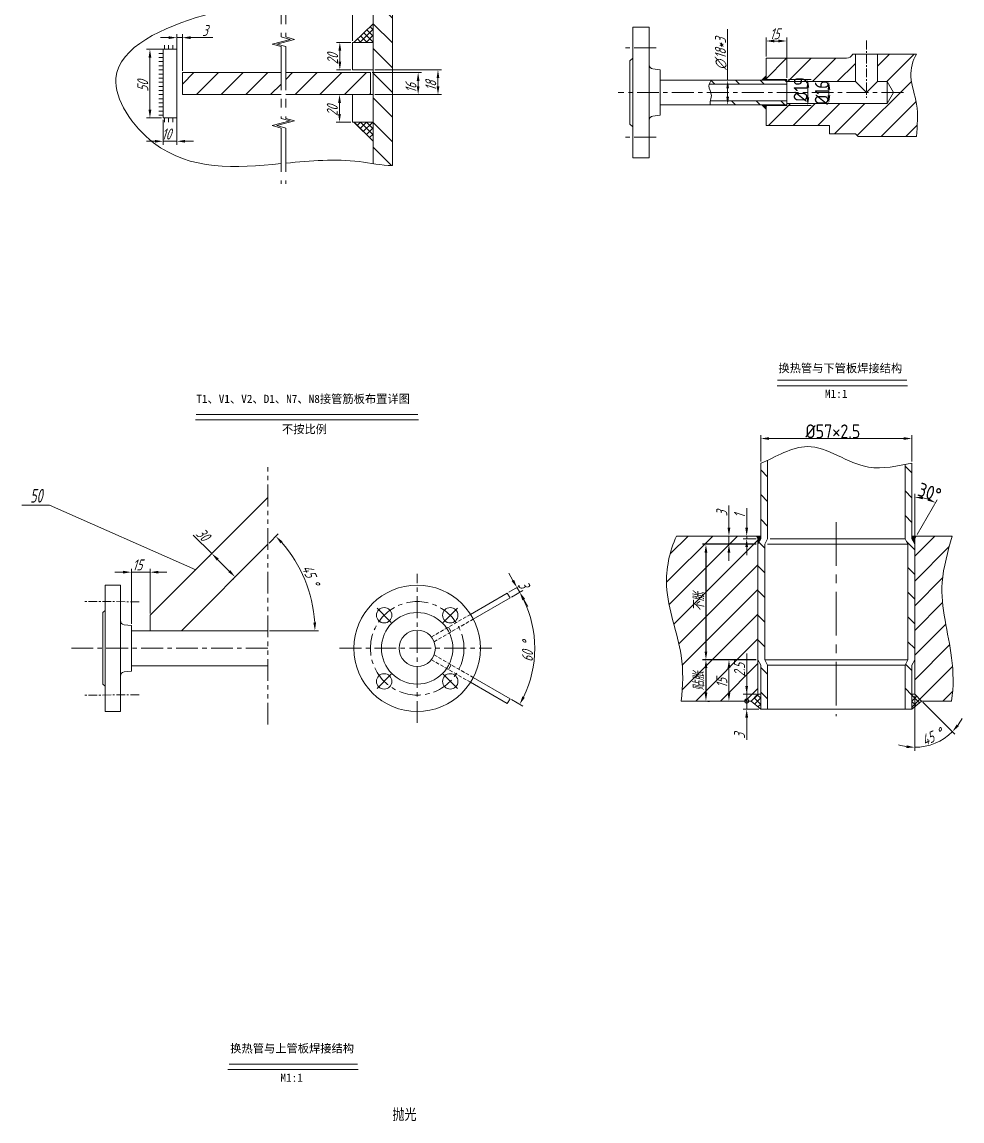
# Model space of a CAD drawing. Header units: inches. Extents: x 16 to 1170, y 5 to 1869.
# Drawn here: x 572.5 to 914.3, y 1055.9 to 1455.6 of the extents above; entities that cross this region are included whole.
import ezdxf
from ezdxf.enums import TextEntityAlignment as Align

# ---------------------------------------------------------------- set-up
doc = ezdxf.new("R2010")
doc.units = ezdxf.units.IN
doc.header["$MEASUREMENT"] = 0
for name, pattern in [('CENTER', [50.8, 31.75, -6.35, 6.35, -6.35]), ('HIDDEN', [9.525, 6.35, -3.175]), ('PHANTOM2', [31.75, 15.875, -3.175, 3.175, -3.175, 3.175, -3.175])]:
    doc.linetypes.add(name, pattern=pattern)
doc.layers.get('0').update_dxf_attribs({"lineweight": 0})
doc.layers.get('Defpoints').update_dxf_attribs({"lineweight": 0})
for name, color, linetype, lineweight in [('中心线', 111, 'CENTER', 0), ('剖面线', 250, 'Continuous', 0), ('双点划线', 5, 'PHANTOM2', 0), ('标注线', 20, 'Continuous', 0), ('粗实线', 7, 'Continuous', 0), ('细实线2', 130, 'Continuous', 0), ('虚线', 3, 'HIDDEN', 0)]:
    doc.layers.add(name, color=color, linetype=linetype, lineweight=lineweight)
doc.styles.add('FST8', font='gbeitc.shx', dxfattribs={"width": 0.8, "bigfont": 'hztxt3.shx'})
doc.styles.add('HZ', font='gbeitc.shx', dxfattribs={"width": 0.75, "bigfont": 'hztxt3.shx'})
doc.styles.add('STYLE1', font='isocp3.shx', dxfattribs={"width": 0.8, "oblique": 18, "bigfont": 'hztxt3.shx'})
doc.dimstyles.new('1-10', dxfattribs={"dimtxt": 4, "dimasz": 3, "dimexe": 1.25, "dimexo": 0.625, "dimtad": 1, "dimdec": 4, "dimlfac": 10, "dimdsep": 46, "dimtxsty": 'STYLE1', "dimcen": 0.5, "dimclrt": 4, "dimadec": 0, "dimazin": 0, "dimtp": 0.2, "dimtfac": 1, "dimtdec": 4, "dimtmove": 0, "dimatfit": 3, "dimfxl": 1.25, "dimtolj": 1, "dimarcsym": 0})

# ---------------------------------------------------------------- blocks, each defined once
blk = doc.blocks.new('*D63')
at = {"layer": 'Defpoints', "color": 0, "transparency": 16777216}
for p in [(840.13, 1265.62), (821.22, 1223.62), (840.13, 1223.62)]:
    blk.add_point(p, dxfattribs=at)
at = {"layer": '标注线', "color": 0, "lineweight": -2, "transparency": 16777216}
for p, q in [((839.5, 1265.62), (819.97, 1265.62)), ((821.22, 1262.62), (821.22, 1226.62)), ((839.5, 1223.62), (819.97, 1223.62))]:
    blk.add_line(p, q, dxfattribs=at)
at = {"layer": '标注线', "color": 0, "transparency": 16777216}
for points in [[(820.72, 1262.62), (821.72, 1262.62), (821.22, 1265.62)], [(820.72, 1226.62), (821.72, 1226.62), (821.22, 1223.62)]]:
    blk.add_solid(points, dxfattribs=at)
at = {"layer": '标注线', "color": 4, "transparency": 16777216, "insert": (818.6, 1244.83), "char_height": 4, "attachment_point": 5, "rotation": 90, "style": 'FST8'}
blk.add_mtext('\\A1;不胀', dxfattribs=at)
blk = doc.blocks.new('_DotSmall')
at = {"color": 0, "linetype": 'ByBlock', "const_width": 0.5}
blk.add_lwpolyline([(-0.0625, 0, 1), (0.0625, 0, 1)], format="xyb", close=True, dxfattribs=at)
blk = doc.blocks.new('*D64')
at = {"layer": 'Defpoints', "color": 0, "transparency": 16777216}
for p in [(821.22, 1223.62), (821.22, 1208.62), (821.22, 1208.62)]:
    blk.add_point(p, dxfattribs=at)
at = {"layer": '标注线', "color": 0, "lineweight": -2, "transparency": 16777216}
for p, q in [((820.6, 1223.62), (819.97, 1223.62)), ((821.22, 1220.62), (821.22, 1211.62)), ((821.85, 1208.62), (822.47, 1208.62))]:
    blk.add_line(p, q, dxfattribs=at)
at = {"layer": '标注线', "color": 0, "transparency": 16777216}
for points in [[(820.72, 1220.62), (821.72, 1220.62), (821.22, 1223.62)], [(820.72, 1211.62), (821.72, 1211.62), (821.22, 1208.62)]]:
    blk.add_solid(points, dxfattribs=at)
at = {"layer": '标注线', "color": 4, "transparency": 16777216, "insert": (818.6, 1215.88), "char_height": 4, "attachment_point": 5, "rotation": 90, "style": 'FST8'}
blk.add_mtext('\\A1;贴胀', dxfattribs=at)

msp = doc.modelspace()

# ---------------------------------------------------------------- hatches: boundary and pattern name
at = {"layer": '剖面线'}
h = msp.add_hatch(dxfattribs=at)
h.set_pattern_fill('ANSI31', scale=2, angle=90, style=0)
h.set_pattern_definition([(135, (-957.938, -1628.504), (-4.490128, -4.490128), [])])
edge = h.paths.add_edge_path()
edge.add_spline(control_points=[(707.189524, 1469.682519), (704.837436, 1469.021965), (702.507009, 1468.454192), (700.189524, 1467.958213)], knot_values=[0, 0, 0, 0, 7.3292455734, 7.3292455734, 7.3292455734, 7.3292455734], degree=3, periodic=0)
edge.add_line((700.189524, 1467.958213), (700.189524, 1404.068372))
edge.add_spline(control_points=[(700.189524, 1404.068372), (702.516357, 1403.707378), (704.837757, 1403.385587), (707.189524, 1403.350883)], knot_values=[216.2086802367, 216.2086802367, 216.2086802367, 216.2086802367, 223.2647474367, 223.2647474367, 223.2647474367, 223.2647474367], degree=3, periodic=0)
edge.add_line((707.189524, 1403.350883), (707.189524, 1469.682519))
h = msp.add_hatch(dxfattribs=at)
h.set_pattern_fill('ANSI37', scale=0.5, style=0)
h.set_pattern_definition([(45, (-957.9379, -1628.5037), (-1.122532, 1.122532), []), (135, (-957.9379, -1628.5037), (-1.122532, -1.122532), [])])
h.paths.add_polyline_path([(700.189524, 1448.169491), (700.189524, 1454.920946), (693.214414, 1448.169491)])
h.paths.add_polyline_path([(700.189524, 1412.272171), (700.189524, 1419.169491), (693.152919, 1419.169491)])
h = msp.add_hatch(dxfattribs=at)
h.set_pattern_fill('ANSI31', scale=2, style=0)
h.set_pattern_definition([(45, (-770.233, -1489.4705), (-4.490128, 4.490128), [])])
h.paths.add_polyline_path([(875.587405, 1433.92012), (875.587405, 1443.92012), (874.587405, 1443.92012, -0.3000089006), (872.279702, 1442.42012), (843.087405, 1442.42012), (843.087405, 1434.92012), (843.337405, 1434.67012), (850.587405, 1434.67012), (850.587405, 1433.92012)], flags=16)
edge = h.paths.add_edge_path()
edge.add_line((866.087405, 1417.92012), (866.087405, 1414.92012))
edge.add_line((866.087405, 1414.92012), (875.587405, 1414.92012))
edge.add_line((875.587405, 1414.92012), (876.587405, 1413.92012))
edge.add_line((876.587405, 1413.92012), (897.826178, 1413.92012))
edge.add_spline(control_points=[(897.826178, 1413.92012), (897.99063, 1417.862966), (898.877314, 1425.358039), (894.748495, 1434.990731), (896.317301, 1441.551966), (897.8288, 1443.92012)], knot_values=[0, 0, 0, 0, 11.8388220221, 22.0521007183, 30.4803270351, 30.4803270351, 30.4803270351, 30.4803270351], degree=3, periodic=0)
edge.add_line((897.8288, 1443.92012), (883.587405, 1443.92012))
edge.add_line((883.587405, 1443.92012), (883.587405, 1433.92012))
edge.add_line((883.587405, 1433.92012), (887.087405, 1433.92012))
edge.add_line((887.087405, 1433.92012), (889.396806, 1429.92012))
edge.add_line((889.396806, 1429.92012), (887.087405, 1425.92012))
edge.add_line((887.087405, 1425.92012), (850.587405, 1425.92012))
edge.add_line((850.587405, 1425.92012), (850.587405, 1425.17012))
edge.add_line((850.587405, 1425.17012), (843.337405, 1425.17012))
edge.add_line((843.337405, 1425.17012), (843.087405, 1424.92012))
edge.add_line((843.087405, 1424.92012), (843.087405, 1417.92012))
edge.add_line((843.087405, 1417.92012), (866.087405, 1417.92012))
h = msp.add_hatch(dxfattribs=at)
h.set_pattern_fill('ANSI31', scale=2, style=0)
h.set_pattern_definition([(45, (-957.938, -1628.504), (-4.490128, 4.490128), [])])
h.paths.add_polyline_path([(666.741418, 1429.169491), (666.741418, 1437.169491), (630.829537, 1437.169491), (630.829537, 1429.169491)])
h.paths.add_polyline_path([(699.189524, 1429.169491), (699.189524, 1437.169491), (668.423082, 1437.169491), (668.423082, 1429.169491)])
h = msp.add_hatch(color=256, dxfattribs=at)
h.set_gradient(color1=(18, 20, 20), color2=(51, 56, 56), one_color=1, tint=0.21, name='INVCYLINDER')
h.paths.add_polyline_path([(843.087405, 1435.964342), (841.504271, 1434.42012), (843.087405, 1434.42012)])
h = msp.add_hatch(dxfattribs=at)
h.set_pattern_fill('ANSI31', scale=2, angle=90, style=0)
h.set_pattern_definition([(135, (-770.233, -1489.4705), (-4.490128, -4.490128), [])])
edge = h.paths.add_edge_path()
edge.add_spline(control_points=[(823.155179, 1434.42012), (822.850535, 1433.959413), (822.537954, 1433.446734), (822.379567, 1432.92012)], knot_values=[0, 0, 0, 0, 1.6569629079, 1.6569629079, 1.6569629079, 1.6569629079], degree=3, periodic=0)
edge.add_line((822.379567, 1432.92012), (850.587405, 1432.92012))
edge.add_line((850.587405, 1432.92012), (850.587405, 1434.42012))
edge.add_line((850.587405, 1434.42012), (823.155179, 1434.42012))
edge = h.paths.add_edge_path()
edge.add_line((850.587405, 1425.42012), (850.587405, 1426.92012))
edge.add_line((850.587405, 1426.92012), (822.850011, 1426.92012))
edge.add_spline(control_points=[(822.850011, 1426.92012), (822.821317, 1426.785366), (822.73101, 1426.28712), (822.74149, 1425.782955), (822.779745, 1425.42012)], knot_values=[7.8336443153, 7.8336443153, 7.8336443153, 7.8336443153, 8.2409900544, 9.3355297309, 9.3355297309, 9.3355297309, 9.3355297309], degree=3, periodic=0)
edge.add_line((822.779745, 1425.42012), (850.587405, 1425.42012))
h = msp.add_hatch(color=256, dxfattribs=at)
h.set_gradient(color1=(18, 20, 20), color2=(51, 56, 56), one_color=1, tint=0.21, name='INVCYLINDER')
h.paths.add_polyline_path([(843.087405, 1425.42012), (841.524674, 1425.42012), (843.087405, 1423.874958)])
h = msp.add_hatch(dxfattribs=at)
h.set_pattern_fill('ANSI31', scale=2, angle=90, style=0)
h.set_pattern_definition([(135, (-754.0544, -1512.4713), (-4.490128, -4.490128), [])])
edge = h.paths.add_edge_path()
edge.add_spline(control_points=[(843.629754, 1296.194448), (842.793152, 1295.8102), (841.959527, 1295.442342), (841.129754, 1295.108169)], knot_values=[0, 0, 0, 0, 2.683606604, 2.683606604, 2.683606604, 2.683606604], degree=3, periodic=0)
edge.add_line((841.129754, 1295.108169), (841.129754, 1267.617736))
edge.add_line((841.129754, 1267.617736), (840.129755, 1265.617736))
edge.add_line((840.129755, 1265.617736), (840.129755, 1223.617736))
edge.add_line((840.129755, 1223.617736), (841.129754, 1221.617736))
edge.add_line((841.129754, 1221.617736), (841.129754, 1205.617736))
edge.add_line((841.129754, 1205.617736), (843.629754, 1205.617736))
edge.add_line((843.629754, 1205.617736), (843.629754, 1221.617736))
edge.add_line((843.629754, 1221.617736), (842.629755, 1223.617736))
edge.add_line((842.629755, 1223.617736), (842.629755, 1265.617736))
edge.add_line((842.629755, 1265.617736), (843.629754, 1267.617736))
edge.add_line((843.629754, 1267.617736), (843.629754, 1296.194448))
edge = h.paths.add_edge_path()
edge.add_line((893.629755, 1267.617736), (894.629755, 1265.617736))
edge.add_line((894.629755, 1265.617736), (894.629755, 1223.617736))
edge.add_line((894.629755, 1223.617736), (893.629755, 1221.617736))
edge.add_line((893.629755, 1221.617736), (893.629755, 1205.617736))
edge.add_line((893.629755, 1205.617736), (896.129755, 1205.617736))
edge.add_line((896.129755, 1205.617736), (896.129755, 1221.617736))
edge.add_line((896.129755, 1221.617736), (897.129755, 1223.617736))
edge.add_line((897.129755, 1223.617736), (897.129755, 1265.617736))
edge.add_line((897.129755, 1265.617736), (896.129755, 1267.617736))
edge.add_line((896.129755, 1267.617736), (896.129755, 1295.108169))
edge.add_spline(control_points=[(896.129755, 1295.108169), (895.300923, 1294.95978), (894.467032, 1294.800263), (893.629755, 1294.640501)], knot_values=[54.8054889513, 54.8054889513, 54.8054889513, 54.8054889513, 57.3315193067, 57.3315193067, 57.3315193067, 57.3315193067], degree=3, periodic=0)
edge.add_line((893.629755, 1294.640501), (893.629755, 1267.617736))
h = msp.add_hatch(dxfattribs=at)
h.set_pattern_fill('ANSI31', scale=2, style=0)
h.set_pattern_definition([(45, (-754.0544, -1512.4713), (-4.490128, 4.490128), [])])
edge = h.paths.add_edge_path()
edge.add_line((840.129755, 1267.617736), (839.552405, 1268.617736))
edge.add_line((839.552405, 1268.617736), (810.497072, 1268.617736))
edge.add_spline(control_points=[(810.497072, 1268.617736), (807.952992, 1263.011471), (804.762889, 1247.708581), (813.214372, 1228.462065), (812.887862, 1214.074932), (812.201767, 1208.617736)], knot_values=[0, 0, 0, 0, 18.4695129638, 44.3941142932, 60.8945806192, 60.8945806192, 60.8945806192, 60.8945806192], degree=3, periodic=0)
edge.add_line((812.201767, 1208.617736), (837.629755, 1208.617736))
edge.add_line((837.629755, 1208.617736), (840.129755, 1211.117736))
edge.add_line((840.129755, 1211.117736), (840.129755, 1267.617736))
edge = h.paths.add_edge_path()
edge.add_spline(control_points=[(910.54345, 1208.617736), (911.310938, 1213.816139), (911.03329, 1228.367103), (904.680955, 1248.359357), (909.257837, 1263.033062), (910.73444, 1268.617736)], knot_values=[0, 0, 0, 0, 15.7642604876, 43.2701092565, 60.5998666622, 60.5998666622, 60.5998666622, 60.5998666622], degree=3, periodic=0)
edge.add_line((910.73444, 1268.617736), (897.711187, 1268.617736))
edge.add_line((897.711187, 1268.617736), (897.129755, 1267.610667))
edge.add_line((897.129755, 1267.610667), (897.129755, 1211.117736))
edge.add_line((897.129755, 1211.117736), (899.629755, 1208.617736))
edge.add_line((899.629755, 1208.617736), (910.54345, 1208.617736))
h.paths.add_polyline_path([(815.597339, 1240.525555), (815.597339, 1249.138888), (821.597339, 1249.138888), (821.597339, 1240.525555)], flags=24)
h.paths.add_polyline_path([(815.597339, 1211.569846), (815.597339, 1220.18318), (821.597339, 1220.18318), (821.597339, 1211.569846)], flags=24)
h = msp.add_hatch(dxfattribs=at)
h.set_pattern_fill('ANSI37', scale=0.5, style=0)
h.set_pattern_definition([(45, (-754.0544, -1512.4713), (-1.122532, 1.122532), []), (135, (-754.0544, -1512.4713), (-1.122532, -1.122532), [])])
h.paths.add_polyline_path([(841.129754, 1211.117736), (840.129755, 1211.117736), (837.637309, 1208.62529), (841.129754, 1205.617736)])
h.paths.add_polyline_path([(899.629755, 1208.617736), (897.129755, 1211.117736), (896.129755, 1211.117736), (896.129755, 1205.617736)])
at = {"layer": '粗实线'}
for points in [[(841.129754, 1268.617736), (839.552405, 1268.617736), (840.129755, 1267.617736), (841.129754, 1267.617736)], [(841.129754, 1267.617736), (840.129755, 1267.617736), (840.129755, 1265.617736)], [(897.711187, 1268.617736), (896.129755, 1268.617736), (896.129755, 1267.617736), (897.133836, 1267.617736)], [(897.129755, 1267.617736), (896.129755, 1267.617736), (897.129755, 1265.617736)]]:
    msp.add_hatch(color=7, dxfattribs=at).paths.add_polyline_path(points)

# ---------------------------------------------------------------- linework, layer by layer
at = {"layer": '中心线', "ltscale": 0.1}
for p, q in [((879.587405, 1448.803595), (879.587405, 1427.969647)), ((615.095722, 1244.747492), (595.379989, 1244.767754)), ((615.095722, 1210.82051), (595.379989, 1210.800248))]:
    msp.add_line(p, q, dxfattribs=at)
at = {"layer": '中心线', "ltscale": 0.25}
for p, q in [((803.087405, 1446.17012), (791.087405, 1446.17012)), ((893.009637, 1429.92012), (789.268201, 1429.92012)), ((803.087405, 1413.687046), (791.087405, 1413.687046)), ((716.216093, 1200.684897), (716.216093, 1254.883105)), ((706.80708, 1237.193015), (701.603883, 1242.396211)), ((725.625106, 1237.193015), (730.828303, 1242.396211)), ((661.898275, 1227.784001), (590.060848, 1227.784001)), ((687.970046, 1227.784001), (743.315197, 1227.784001)), ((706.80708, 1218.374988), (701.603883, 1213.171791)), ((725.625106, 1218.374988), (730.828303, 1213.171791))]:
    msp.add_line(p, q, dxfattribs=at)
at = {"layer": '中心线', "ltscale": 0.5}
msp.add_line((868.629755, 1273.682933), (868.629755, 1203.067102), dxfattribs=at)
at = {"layer": '中心线', "ltscale": 0.25}
msp.add_circle((716.216093, 1227.784001), 17, dxfattribs=at)
at = {"layer": '双点划线', "ltscale": 0.5}
msp.add_line((661.898275, 1200.050298), (661.898275, 1295.053052), dxfattribs=at)
at = {"layer": '双点划线'}
for points in [[(666.741418, 1470.731191), (666.741418, 1450.128517), (669.979086, 1449.260986), (663.503749, 1447.525924), (666.741418, 1446.658394), (666.741418, 1420.483926), (669.979086, 1419.616395), (663.503749, 1417.881334), (666.741418, 1417.013803), (666.741418, 1396.747419)], [(668.423082, 1470.731191), (668.423082, 1450.128517), (671.660751, 1449.260986), (665.185413, 1447.525924), (668.423082, 1446.658394), (668.423082, 1420.483926), (671.660751, 1419.616395), (665.185413, 1417.881334), (668.423082, 1417.013803), (668.423082, 1396.747419)]]:
    msp.add_lwpolyline(points, dxfattribs=at)
at = {"layer": '标注线'}
for p, q in [((692.689524, 1448.794491), (692.689524, 1458.889998)), ((628.829537, 1446.294491), (628.829537, 1451.140265)), ((630.829537, 1437.794491), (630.829537, 1451.140265)), ((829.114819, 1434.42012), (829.114819, 1452.931153)), ((625.829537, 1449.890265), (622.829537, 1449.890265)), ((628.829537, 1449.890265), (630.829537, 1449.890265)), ((633.829537, 1449.890265), (641.88717, 1449.890265)), ((692.064524, 1448.169491), (686.83607, 1448.169491)), ((843.087405, 1443.04512), (843.087405, 1449.9234)), ((847.587405, 1448.6734), (846.087405, 1448.6734)), ((850.587405, 1435.29512), (850.587405, 1449.9234)), ((623.204537, 1445.669491), (617.792449, 1445.669491)), ((688.08607, 1441.169491), (688.08607, 1445.169491)), ((619.042449, 1423.669491), (619.042449, 1442.669491)), ((692.064524, 1438.169491), (686.83607, 1438.169491)), ((699.814524, 1437.169491), (717.81021, 1437.169491)), ((700.814524, 1438.169491), (725.031205, 1438.169491)), ((723.781205, 1432.169491), (723.781205, 1435.169491)), ((716.56021, 1434.169491), (716.56021, 1432.169491)), ((828.489819, 1434.42012), (827.864819, 1434.42012)), ((829.114819, 1428.42012), (829.114819, 1431.42012)), ((851.212405, 1434.67012), (859.5208, 1434.67012)), ((858.2708, 1431.67012), (858.2708, 1428.17012)), ((866.00391, 1433.92012), (864.682612, 1433.92012)), ((692.064524, 1429.169491), (686.727324, 1429.169491)), ((700.814524, 1429.169491), (725.031205, 1429.169491)), ((700.814524, 1429.169491), (717.81021, 1429.169491)), ((865.932612, 1428.92012), (865.932612, 1430.92012)), ((687.977324, 1422.169491), (687.977324, 1426.169491)), ((828.489819, 1425.42012), (827.864819, 1425.42012)), ((851.212405, 1425.17012), (859.5208, 1425.17012)), ((866.00391, 1425.92012), (864.682612, 1425.92012)), ((623.204537, 1420.669491), (617.792449, 1420.669491)), ((623.829537, 1420.044491), (623.829537, 1410.951407)), ((628.829537, 1420.044491), (628.829537, 1410.951407)), ((692.064524, 1419.169491), (686.727324, 1419.169491)), ((620.829537, 1412.201407), (617.829537, 1412.201407)), ((623.829537, 1412.201407), (628.829537, 1412.201407)), ((631.829537, 1412.201407), (634.829537, 1412.201407)), ((841.129754, 1295.733169), (841.129754, 1305.338443)), ((844.129754, 1304.088443), (893.129755, 1304.088443)), ((896.129755, 1295.733169), (896.129755, 1305.338443)), ((897.129755, 1268.242736), (897.129755, 1284.022196)), ((582.509762, 1279.846093), (635.667073, 1256.363614)), ((829.586012, 1271.617736), (829.586012, 1279.67537)), ((898.023687, 1269.159002), (905.33552, 1281.823468)), ((836.037406, 1271.617736), (836.037406, 1278.814816)), ((641.535139, 1262.231679), (634.770312, 1268.996506)), ((662.340217, 1266.066194), (665.694656, 1269.420634)), ((838.927405, 1268.617736), (828.336012, 1268.617736)), ((829.586012, 1265.617736), (829.586012, 1268.617736)), ((839.504755, 1268.617736), (834.787406, 1268.617736)), ((839.504755, 1267.617736), (834.787406, 1267.617736)), ((836.037406, 1267.617736), (836.037406, 1268.617736)), ((839.504755, 1265.617736), (828.336012, 1265.617736)), ((836.037406, 1264.617736), (836.037406, 1261.617736)), ((641.093197, 1261.789738), (640.651256, 1261.347796)), ((647.8991, 1255.867718), (643.656459, 1260.110359)), ((829.586012, 1262.617736), (829.586012, 1259.617736)), ((609.298275, 1255.478395), (606.298275, 1255.478395)), ((612.298275, 1236.667863), (612.298275, 1256.728395)), ((612.298275, 1255.478395), (619.12812, 1255.478395)), ((619.12812, 1240.44966), (619.12812, 1256.728395)), ((622.12812, 1255.478395), (625.12812, 1255.478395)), ((649.578479, 1253.304456), (649.136537, 1252.862515)), ((751.002891, 1252.48697), (749.502891, 1255.085047)), ((749.520047, 1248.166749), (753.585422, 1250.513894)), ((750.520047, 1246.434698), (754.585422, 1248.781843)), ((750.520047, 1246.434698), (754.585422, 1248.781843)), ((753.502891, 1248.156843), (752.502891, 1249.888894)), ((755.002891, 1245.558767), (756.502891, 1242.960691)), ((662.523275, 1234.184001), (680.290147, 1234.184001)), ((839.504755, 1223.617736), (828.336012, 1223.617736)), ((836.037406, 1214.117736), (836.037406, 1225.927983)), ((829.586012, 1211.617736), (829.586012, 1220.617736)), ((836.037406, 1208.617736), (836.037406, 1214.617736)), ((750.520047, 1209.133305), (754.585422, 1206.786159)), ((835.039145, 1208.617736), (828.336012, 1208.617736)), ((839.571588, 1211.117736), (834.787406, 1211.117736)), ((837.02108, 1208.617736), (834.787406, 1208.617736)), ((837.02108, 1208.617736), (834.787406, 1208.617736)), ((836.037406, 1208.617736), (836.037406, 1211.117736)), ((836.037406, 1208.617736), (836.037406, 1205.617736)), ((836.037406, 1208.617736), (836.037406, 1205.617736)), ((897.129755, 1210.492736), (897.129755, 1190.52634)), ((900.071697, 1208.175794), (911.690071, 1196.55742)), ((840.504754, 1205.617736), (834.787406, 1205.617736)), ((836.037406, 1202.617736), (836.037406, 1194.560102))]:
    msp.add_line(p, q, dxfattribs=at)
for centre, radius, start, end in [((897.129755, 1267.610667), 15.161529, 71.35564777, 78.64435223), ((630.458024, 1234.184001), 48.582124, 3.5386403, 41.4613597), ((718.216093, 1227.784001), 40.745684, 334.21949441, 25.78050559), ((897.129755, 1211.117736), 19.341396, 323.89595109, 332.79190217), ((897.129755, 1211.117736), 19.341396, 270, 315), ((897.129755, 1211.117736), 19.341396, 252.20809783, 261.10404891)]:
    msp.add_arc(centre, radius, start, end, dxfattribs=at)
for points in [[(625.829537, 1450.390265), (625.829537, 1449.390265), (628.829537, 1449.890265)], [(633.829537, 1450.390265), (633.829537, 1449.390265), (630.829537, 1449.890265)], [(687.58607, 1445.169491), (688.58607, 1445.169491), (688.08607, 1448.169491)], [(846.087405, 1449.1734), (846.087405, 1448.1734), (843.087405, 1448.6734)], [(847.587405, 1449.1734), (847.587405, 1448.1734), (850.587405, 1448.6734)], [(618.542449, 1442.669491), (619.542449, 1442.669491), (619.042449, 1445.669491)], [(687.58607, 1441.169491), (688.58607, 1441.169491), (688.08607, 1438.169491)], [(716.06021, 1434.169491), (717.06021, 1434.169491), (716.56021, 1437.169491)], [(723.281205, 1435.169491), (724.281205, 1435.169491), (723.781205, 1438.169491)], [(716.06021, 1432.169491), (717.06021, 1432.169491), (716.56021, 1429.169491)], [(723.281205, 1432.169491), (724.281205, 1432.169491), (723.781205, 1429.169491)], [(828.614819, 1431.42012), (829.614819, 1431.42012), (829.114819, 1434.42012)], [(857.7708, 1431.67012), (858.7708, 1431.67012), (858.2708, 1434.67012)], [(865.432612, 1430.92012), (866.432612, 1430.92012), (865.932612, 1433.92012)], [(687.477324, 1426.169491), (688.477324, 1426.169491), (687.977324, 1429.169491)], [(828.614819, 1428.42012), (829.614819, 1428.42012), (829.114819, 1425.42012)], [(857.7708, 1428.17012), (858.7708, 1428.17012), (858.2708, 1425.17012)], [(865.432612, 1428.92012), (866.432612, 1428.92012), (865.932612, 1425.92012)], [(618.542449, 1423.669491), (619.542449, 1423.669491), (619.042449, 1420.669491)], [(687.477324, 1422.169491), (688.477324, 1422.169491), (687.977324, 1419.169491)], [(620.829537, 1412.701407), (620.829537, 1411.701407), (623.829537, 1412.201407)], [(631.829537, 1412.701407), (631.829537, 1411.701407), (628.829537, 1412.201407)], [(844.129754, 1304.588443), (844.129754, 1303.588443), (841.129754, 1304.088443)], [(893.129755, 1304.588443), (893.129755, 1303.588443), (896.129755, 1304.088443)], [(900.065569, 1281.977845), (900.164504, 1282.972939), (897.129755, 1282.772196)], [(902.182721, 1282.43216), (901.770854, 1281.520916), (904.71052, 1280.740936)], [(829.086012, 1271.617736), (830.086012, 1271.617736), (829.586012, 1268.617736)], [(835.537406, 1271.617736), (836.537406, 1271.617736), (836.037406, 1268.617736)], [(666.501284, 1266.008476), (667.229886, 1266.693413), (664.810773, 1268.53675)], [(835.537406, 1264.617736), (836.537406, 1264.617736), (836.037406, 1267.617736)], [(829.086012, 1262.617736), (830.086012, 1262.617736), (829.586012, 1265.617736)], [(644.010013, 1260.463912), (643.302906, 1259.756806), (641.535139, 1262.231679)], [(609.298275, 1255.978395), (609.298275, 1254.978395), (612.298275, 1255.478395)], [(622.12812, 1255.978395), (622.12812, 1254.978395), (619.12812, 1255.478395)], [(648.252653, 1256.221272), (647.545547, 1255.514165), (650.02042, 1253.746398)], [(751.435903, 1252.73697), (750.569878, 1252.23697), (752.502891, 1249.888894)], [(754.464306, 1245.271418), (755.348152, 1245.739197), (753.502891, 1248.156843)], [(755.435903, 1245.808767), (754.569878, 1245.308767), (753.502891, 1248.156843)], [(679.447282, 1237.198009), (678.447759, 1237.167133), (679.040147, 1234.184001)], [(829.086012, 1220.617736), (830.086012, 1220.617736), (829.586012, 1223.617736)], [(829.086012, 1211.617736), (830.086012, 1211.617736), (829.586012, 1208.617736)], [(835.537406, 1214.117736), (836.537406, 1214.117736), (836.037406, 1211.117736)], [(755.348152, 1209.828805), (754.464306, 1210.296584), (753.502891, 1207.411159)], [(835.537406, 1202.617736), (836.537406, 1202.617736), (836.037406, 1205.617736)], [(913.13651, 1199.395683), (912.376694, 1200.045821), (910.806187, 1197.441304)], [(894.177567, 1192.507496), (894.100014, 1191.510508), (897.129755, 1191.77634)]]:
    msp.add_solid(points, dxfattribs=at)
at = {"layer": '粗实线'}
for p, q in [((700.189524, 1467.958213), (700.189524, 1404.068372)), ((707.189524, 1469.682519), (707.189524, 1403.350883)), ((693.214414, 1448.169491), (700.189524, 1454.920946)), ((800.587405, 1453.67012), (794.587405, 1453.67012)), ((794.587405, 1453.67012), (794.587405, 1406.17012)), ((800.587405, 1453.67012), (800.587405, 1406.17012)), ((692.689524, 1448.169491), (692.689524, 1438.169491)), ((692.689524, 1448.169491), (700.189524, 1448.169491)), ((623.829537, 1445.669491), (623.829537, 1420.669491)), ((628.829537, 1445.669491), (623.829537, 1445.669491)), ((628.829537, 1445.669491), (628.829537, 1420.669491)), ((874.587405, 1443.92012), (897.8288, 1443.92012)), ((875.587405, 1443.92012), (875.587405, 1433.92012)), ((883.587405, 1443.92012), (883.587405, 1433.92012)), ((793.587405, 1441.42012), (794.587405, 1442.42012)), ((793.587405, 1441.42012), (793.587405, 1418.42012)), ((843.087405, 1442.42012), (872.312486, 1442.42012)), ((843.087405, 1442.42012), (843.087405, 1434.42012)), ((630.829537, 1437.169491), (666.741418, 1437.169491)), ((630.829537, 1437.169491), (630.829537, 1429.169491)), ((668.423082, 1437.169491), (699.189524, 1437.169491)), ((692.689524, 1438.169491), (700.189524, 1438.169491)), ((699.189524, 1437.169491), (699.189524, 1429.169491)), ((804.587405, 1438.178981), (801.904601, 1438.508388)), ((804.587405, 1438.178981), (804.587405, 1421.661679)), ((841.504271, 1434.42012), (843.087405, 1435.964342)), ((850.587405, 1434.42012), (804.587405, 1434.42012)), ((850.587405, 1432.92012), (822.379567, 1432.92012)), ((843.337405, 1434.67012), (843.087405, 1434.92012)), ((843.337405, 1434.67012), (850.587405, 1434.67012)), ((843.337405, 1434.67012), (843.337405, 1434.42012)), ((850.587405, 1434.67012), (850.587405, 1425.17012)), ((850.587405, 1433.92012), (875.587405, 1433.92012)), ((879.587405, 1429.92012), (875.587405, 1433.92012)), ((879.587405, 1429.92012), (883.587405, 1433.92012)), ((883.587405, 1433.92012), (887.087405, 1433.92012)), ((887.087405, 1433.92012), (887.087405, 1425.92012)), ((887.087405, 1433.92012), (889.396806, 1429.92012)), ((630.829537, 1429.169491), (666.741418, 1429.169491)), ((668.423082, 1429.169491), (700.189524, 1429.169491)), ((692.689524, 1429.169491), (692.689524, 1419.169491)), ((887.087405, 1425.92012), (889.396806, 1429.92012)), ((850.587405, 1425.42012), (804.587405, 1425.42012)), ((850.587405, 1426.92012), (822.850011, 1426.92012)), ((841.524674, 1425.42012), (843.087405, 1423.874958)), ((843.087405, 1425.42012), (843.087405, 1417.92012)), ((843.337405, 1425.17012), (843.087405, 1424.92012)), ((843.337405, 1425.42012), (843.337405, 1425.17012)), ((843.337405, 1425.17012), (850.587405, 1425.17012)), ((850.587405, 1425.92012), (887.087405, 1425.92012)), ((628.829537, 1420.669491), (623.829537, 1420.669491)), ((692.689524, 1419.169491), (700.189524, 1419.169491)), ((693.152919, 1419.169491), (700.189524, 1412.272171)), ((804.587405, 1421.661679), (801.904601, 1421.332272)), ((793.587405, 1418.42012), (794.587405, 1417.42012)), ((843.087405, 1417.92012), (866.087405, 1417.92012)), ((866.087405, 1414.92012), (866.087405, 1417.92012)), ((866.087405, 1414.92012), (875.587405, 1414.92012)), ((875.587405, 1414.92012), (876.587405, 1413.92012)), ((876.587405, 1413.92012), (897.826178, 1413.92012)), ((800.587405, 1406.17012), (794.587405, 1406.17012)), ((847.27796, 1325.291988), (894.273612, 1325.291988)), ((635.802081, 1312.841064), (716.393226, 1312.841064)), ((843.629754, 1296.194448), (843.629754, 1267.617736)), ((841.129754, 1295.108169), (841.129754, 1267.617736)), ((893.629755, 1294.640501), (893.629755, 1267.617736)), ((896.129755, 1295.108169), (896.129755, 1267.617736)), ((661.898275, 1282.594815), (619.12812, 1239.82466)), ((810.497072, 1268.617736), (841.129754, 1268.617736)), ((839.552405, 1268.617736), (840.129755, 1267.617736)), ((840.129755, 1267.617736), (841.129754, 1267.617736)), ((840.129755, 1267.617736), (840.129755, 1211.117736)), ((841.129754, 1267.617736), (840.129755, 1265.617736)), ((843.629754, 1267.617736), (842.629755, 1265.617736)), ((844.629754, 1267.617736), (893.629628, 1267.617736)), ((893.629755, 1267.617736), (894.629755, 1265.617736)), ((896.129755, 1268.617736), (910.73444, 1268.617736)), ((896.129755, 1267.617736), (897.129755, 1267.617736)), ((896.129755, 1267.617736), (897.129755, 1265.617736)), ((897.129755, 1267.617736), (897.129755, 1211.117736)), ((897.135877, 1267.621271), (897.711187, 1268.617736)), ((661.898275, 1265.624252), (630.458024, 1234.184001)), ((842.629755, 1265.617736), (842.629755, 1223.617736)), ((894.592897, 1265.617736), (843.629755, 1265.617736)), ((894.629755, 1265.617736), (894.629755, 1223.617736)), ((608.298275, 1250.784001), (602.698275, 1250.784001)), ((602.698275, 1250.784001), (602.698275, 1204.799496)), ((608.298275, 1250.784001), (608.298275, 1204.799496)), ((735.615842, 1240.139152), (748.978781, 1247.854249)), ((749.978781, 1246.122198), (748.978781, 1247.854249)), ((736.615842, 1238.407101), (749.978781, 1246.122198)), ((601.898275, 1240.784001), (602.698275, 1241.584001)), ((601.898275, 1240.784001), (601.898275, 1214.784001)), ((619.12812, 1239.82466), (619.12812, 1234.184001)), ((612.298275, 1236.042863), (609.615471, 1236.37227)), ((612.298275, 1236.042863), (612.298275, 1219.52556)), ((661.898275, 1234.184001), (612.298275, 1234.184001)), ((841.129754, 1221.617736), (840.129755, 1223.617736)), ((842.627498, 1223.617736), (894.629734, 1223.617736)), ((843.629754, 1221.617736), (842.629755, 1223.617736)), ((893.629755, 1221.617736), (894.629755, 1223.617736)), ((896.129755, 1221.617736), (897.129755, 1223.617736)), ((612.298275, 1219.52556), (609.615471, 1219.196154)), ((661.898275, 1221.384001), (612.298275, 1221.384001)), ((841.129754, 1221.617736), (841.129754, 1205.617736)), ((843.629754, 1221.617736), (843.629754, 1205.617736)), ((893.633352, 1221.617736), (843.657832, 1221.617736)), ((893.629755, 1221.617736), (893.629755, 1205.617736)), ((896.129755, 1221.617736), (896.129755, 1205.617736)), ((735.615842, 1215.42885), (748.978781, 1207.713754)), ((736.615842, 1217.160901), (749.978781, 1209.445805)), ((601.898275, 1214.784001), (602.698275, 1213.984001)), ((749.978781, 1209.445805), (748.978781, 1207.713754)), ((812.201767, 1208.617736), (837.64608, 1208.617736)), ((837.629755, 1208.617736), (840.129755, 1211.117736)), ((837.64608, 1208.617736), (841.129754, 1205.617736)), ((840.129755, 1211.117736), (841.129754, 1211.117736)), ((896.129755, 1211.117736), (897.129755, 1211.117736)), ((899.629755, 1208.617736), (896.129755, 1205.617736)), ((897.129755, 1211.117736), (899.629755, 1208.617736)), ((899.629755, 1208.617736), (910.54345, 1208.617736)), ((608.298275, 1204.799496), (602.698275, 1204.799496)), ((841.129754, 1205.617736), (896.129755, 1205.617736)), ((647.823833, 1076.553819), (694.531711, 1076.553819))]:
    msp.add_line(p, q, dxfattribs=at)
for centre, radius in [((716.216093, 1227.784001), 23), ((704.195278, 1239.804816), 2.8), ((716.216093, 1227.784001), 13), ((728.236908, 1239.804816), 2.8), ((704.195278, 1215.763186), 2.8), ((728.236908, 1215.763186), 2.8)]:
    msp.add_circle(centre, radius, dxfattribs=at)
at = {"layer": '粗实线', "ltscale": 0.2}
msp.add_circle((716.216093, 1227.784001), 6.6, dxfattribs=at)
at = {"layer": '粗实线'}
for centre, radius, start, end in [((872.296094, 1444.920066), 2.5, 269.62431698, 336.42316536), ((802.087405, 1439.997208), 1.5, 180, 263), ((802.087405, 1419.843453), 1.5, 97, 180), ((609.798275, 1237.861089), 1.5, 180, 263), ((609.798275, 1217.707334), 1.5, 97, 180)]:
    msp.add_arc(centre, radius, start, end, dxfattribs=at)
at = {"layer": '细实线2'}
for p, q in [((624.329537, 1447.169491), (624.329537, 1445.669491)), ((625.829537, 1447.169491), (625.829537, 1445.669491)), ((627.329537, 1447.169491), (627.329537, 1445.669491)), ((628.829537, 1447.169491), (628.829537, 1445.669491)), ((623.829537, 1445.669491), (622.329537, 1445.669491)), ((623.829537, 1444.169491), (622.329537, 1444.169491)), ((623.829537, 1442.669491), (622.329537, 1442.669491)), ((623.829537, 1441.169491), (622.329537, 1441.169491)), ((623.829537, 1439.669491), (622.329537, 1439.669491)), ((623.829537, 1438.169491), (622.329537, 1438.169491)), ((623.829537, 1436.669491), (622.329537, 1436.669491)), ((623.829537, 1435.169491), (622.329537, 1435.169491)), ((623.829537, 1433.669491), (622.329537, 1433.669491)), ((623.829537, 1432.169491), (622.329537, 1432.169491)), ((623.829537, 1430.669491), (622.329537, 1430.669491)), ((623.829537, 1429.169491), (622.329537, 1429.169491)), ((623.829537, 1427.669491), (622.329537, 1427.669491)), ((623.829537, 1426.169491), (622.329537, 1426.169491)), ((623.829537, 1424.669491), (622.329537, 1424.669491)), ((623.829537, 1423.169491), (622.329537, 1423.169491)), ((623.829537, 1421.669491), (622.329537, 1421.669491)), ((624.329537, 1420.669491), (624.329537, 1419.169491)), ((625.829537, 1420.669491), (625.829537, 1419.169491)), ((627.329537, 1420.669491), (627.329537, 1419.169491)), ((628.829537, 1420.669491), (628.829537, 1419.169491)), ((847.082952, 1323.291988), (894.533617, 1323.291988)), ((635.605721, 1310.841064), (716.671699, 1310.841064)), ((647.409572, 1074.553819), (694.738841, 1074.553819))]:
    msp.add_line(p, q, dxfattribs=at)
at = {"layer": '细实线2', "color": 0}
msp.add_line((582.509762, 1279.846093), (572.509762, 1279.846093), dxfattribs=at)
at = {"layer": '细实线2', "color": 7}
for points, knots in [([(666.741418, 1463.456887), (657.902718, 1462.385109), (635.280631, 1458.792147), (596.317946, 1441.44173), (624.401763, 1400.570324), (650.161352, 1402.547091), (666.741418, 1404.079707)], [42.5160821822, 42.5160821822, 42.5160821822, 42.5160821822, 69.5731904205, 108.8101683824, 136.0260607571, 183.6225021846, 183.6225021846, 183.6225021846, 183.6225021846]), ([(668.423082, 1404.235608), (677.456679, 1405.073202), (690.755842, 1406.254695), (703.151267, 1403.410474), (707.189524, 1403.350883)], [185.2311630268, 185.2311630268, 185.2311630268, 185.2311630268, 211.1486585352, 223.2647474367, 223.2647474367, 223.2647474367, 223.2647474367])]:
    msp.add_open_spline(points, degree=3, knots=knots, dxfattribs=at)
for points, start_tangent, end_tangent in [([(897.8288, 1443.92012), (895.735581, 1435.755964), (897.826178, 1425.758942), (897.826178, 1413.92012)], (-0.5380129857, -0.8429365499), (-0.0416726257, -0.9991313188)), ([(823.155179, 1434.42012), (822.277346, 1432.371565), (823.198017, 1428.840926), (822.779745, 1426.514659), (822.779745, 1425.42012)], (-0.5515699748, -0.8341286249), (0.1048515565, -0.9944878838)), ([(841.129754, 1295.108169), (858.081023, 1301.159358), (880.356707, 1293.686898), (896.129755, 1295.108169)], (0.9276015942, 0.3735709873), (0.9843487719, 0.1762313687)), ([(810.497072, 1268.617736), (806.91721, 1250.498478), (812.201767, 1225.118202), (812.201767, 1208.617736)], (-0.4132343981, -0.9106246934), (-0.124741066, -0.9921893299)), ([(910.73444, 1268.617736), (907.105653, 1251.672165), (910.54345, 1224.381997), (910.54345, 1208.617736)], (-0.2556185853, -0.9667777091), (-0.1460559304, -0.9892763341))]:
    msp.add_spline(points, degree=3, dxfattribs=dict(at, start_tangent=start_tangent, end_tangent=end_tangent))
at = {"layer": '虚线', "ltscale": 0.2}
for p, q in [((721.365872, 1231.911928), (735.615842, 1240.139152)), ((722.365872, 1230.179877), (736.615842, 1238.407101)), ((721.365872, 1223.656074), (735.615842, 1215.42885)), ((722.365872, 1225.388125), (736.615842, 1217.160901))]:
    msp.add_line(p, q, dxfattribs=at)
at = {"layer": '虚线'}
for p, q in [((726.254099, 1237.827832), (726.256231, 1237.824139)), ((727.593704, 1235.507568), (728.593704, 1233.775518)), ((727.593704, 1220.060434), (728.593704, 1221.792485))]:
    msp.add_line(p, q, dxfattribs=at)

# ---------------------------------------------------------------- block references
at = {"layer": '标注线', "xscale": 3, "yscale": 3, "zscale": 3}
for rotation in [90, 270]:
    msp.add_blockref('_DotSmall', (836.037406, 1208.617736), dxfattribs=dict(at, rotation=rotation))

# ---------------------------------------------------------------- texts
at = {"layer": '标注线', "color": 4, "style": 'STYLE1', "oblique": 18, "width": 0.8}
for s, p in [('3', (638.007483, 1450.515265)), ('15', (844.421149, 1449.2984)), ('10', (623.27997, 1412.826407)), ('15', (612.697518, 1256.103395))]:
    msp.add_text(s, height=4, dxfattribs=at).set_placement(p)
for s, rotation, p in [('18*3', 90, (828.489819, 1442.224798)), ('20', 90, (687.46107, 1440.184887)), ('∅', 90, (828.487897, 1438.181651)), ('50', 90, (618.417449, 1430.267317)), ('18', 90, (723.156205, 1430.578397)), ('16', 90, (715.93521, 1429.821308)), ('20', 90, (687.352324, 1421.355642)), ('3', 90, (828.961012, 1275.795682)), ('1', 90, (835.412406, 1275.127347)), ('30', 315, (635.465634, 1269.185068)), ('45', 292.35100204, (674.245633, 1257.08612)), ('°', 292.35100204, (676.451349, 1251.721636)), ('3', 300, (752.663818, 1250.86016)), ('°', 89.40229513, (758.347921, 1228.642887)), ('60', 89.40229513, (758.287263, 1222.828515)), ('2.5', 90, (835.412406, 1217.511625)), ('15', 90, (828.961012, 1213.392923)), ('°', 24.60604453, (906.077739, 1194.629843)), ('3', 90, (835.412406, 1194.918436)), ('45', 24.60604453, (900.8042, 1192.214755))]:
    msp.add_text(s, height=4, rotation=rotation, dxfattribs=at).set_placement(p)
at = {"layer": '标注线', "color": 4, "char_height": 5, "attachment_point": 5}
for s, insert, rotation in [('\\A1;{\\Fgbenor,gbcbig|c0;%%C\\Fgbenor,gbcbig|c134;19}', (855.6458, 1431.065572), 90), ('\\A1;{\\Fgbenor,gbcbig|c0;%%C\\Fgbenor,gbcbig|c134;16}', (863.307612, 1429.92012), 90), ('\\A1;{\\Fgbenor,gbcbig|c134;30°}', (902.555502, 1284.549436), 342.2389426)]:
    msp.add_mtext(s, dxfattribs=dict(at, insert=insert, rotation=rotation))
at = {"layer": '标注线', "color": 4, "insert": (867.371336, 1306.713443), "char_height": 5, "attachment_point": 5}
msp.add_mtext('\\A1;{\\Fgbenor,gbcbig|c0;%%C\\Fgbenor,gbcbig|c134;57\\A0;×\\A1;2.5}', dxfattribs=at)
at = {"layer": '标注线', "color": 4, "insert": (707.237805, 1060.302648), "char_height": 4, "attachment_point": 1, "style": 'FST8'}
msp.add_mtext('{\\fSimSun|b0|i0|c134|p2;抛光}', dxfattribs=at)
at = {"layer": '粗实线', "color": 7, "attachment_point": 1}
for s, insert, char_height, width in [('{\\fSimSun|b0|i0|c134|p2;换热管与下管板焊接结构}', (847.567578, 1331.157805), 3, 66.88), ('{\\fSimSun|b0|i0|c134|p2;T1、V1、V2、D1、N7、N8接管筋板布置详图}', (635.879166, 1320.008112), 3, 87.88), ('{\\fSimSun|b0|i0|c134|p2;M1:1}', (864.485476, 1321.879217), 3, 66.88), ('{\\fSimSun|b0|i0|c134|p2;不按比例}', (667.051839, 1308.973966), 3, 87.88), ('\\pt16;{\\fSimSun|b0|i0|c134|p54;\\H0.75x;换热管与上管板焊接结构}', (648.242454, 1083.754068), 4, 192), ('{\\fSimSun|b0|i0|c134|p2;M1:1}', (666.485423, 1073.121827), 3, 66.88)]:
    msp.add_mtext(s, dxfattribs=dict(at, insert=insert, char_height=char_height, width=width))
at = {"layer": '细实线2', "style": 'HZ', "width": 0.75}
msp.add_text('50', height=5, dxfattribs=at).set_placement((577.765397, 1283.283827), align=Align.MIDDLE)

# ---------------------------------------------------------------- dimensions: what is measured, and where the dimension line sits
at = {"layer": '标注线'}
for base, p1, p2, text, picture, middle in [((821.222339, 1223.617736), (840.129755, 1265.617736), (840.129755, 1223.617736), '不胀', '*D63', (821.222339, 1244.832222)), ((821.222339, 1208.617736), (821.222339, 1223.617736), (821.222339, 1208.617736), '贴胀', '*D64', (821.222339, 1215.876513))]:
    dim = msp.add_linear_dim(base=base, p1=p1, p2=p2, angle=90, text=text, dimstyle='1-10', override={"dimtxsty": 'FST8'}, dxfattribs=at)
    dim.commit()
    dim.dimension.update_dxf_attribs({"geometry": picture, "text_midpoint": middle, "dimtype": 160})

doc.saveas('drawing.dxf')
